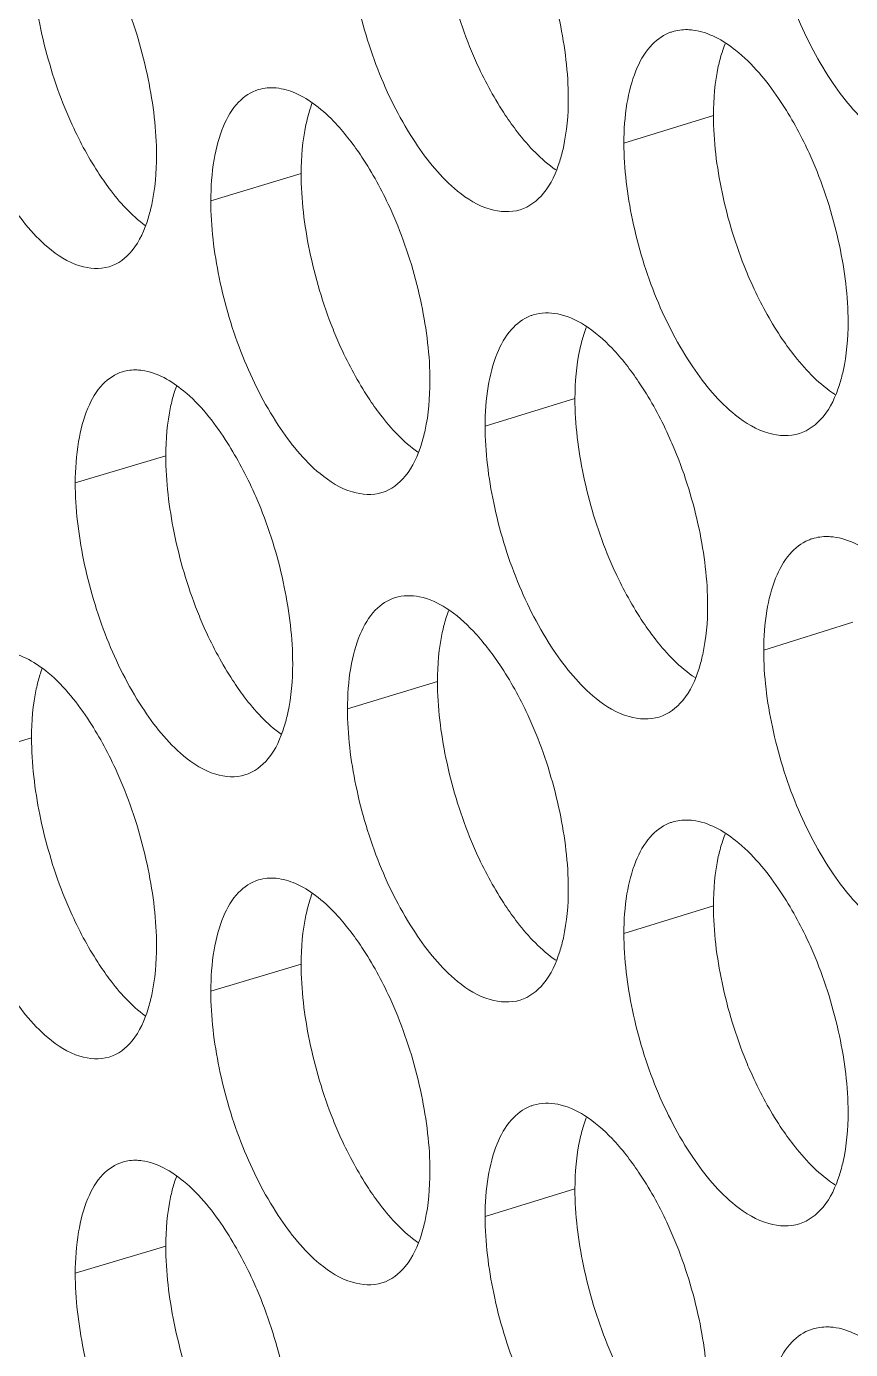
# Model space of a CAD drawing. Header units: millimetres. Extents: x 1177 to 4147, y 93 to 2194.
# Drawn here: x 2496.97 to 2505.18, y 772.97 to 786.15 of the extents above; entities that cross this region are included whole.
import ezdxf

# ---------------------------------------------------------------- set-up
doc = ezdxf.new("R2010")
doc.units = ezdxf.units.MM
doc.header["$LTSCALE"] = 0.1
doc.layers.get('0').update_dxf_attribs({"lineweight": 13})
doc.layers.add('标注', color=251, linetype='Continuous', lineweight=9)

# ---------------------------------------------------------------- blocks, each defined once
blk = doc.blocks.new('02')
at = {"layer": '标注'}
for p, q in [((4346.007, 713.079), (4344.733, 712.683)), ((4346.007, 713.079), (4344.733, 712.683)), ((4340.139, 712.249), (4338.854, 711.862)), ((4344.036, 709.048), (4342.758, 708.655)), ((4338.214, 708.232), (4336.925, 707.848)), ((4347.992, 705.865), (4346.722, 705.466)), ((4342.08, 705.021), (4340.799, 704.631)), ((4336.303, 704.219), (4335.011, 703.838)), ((4346.007, 701.829), (4344.733, 701.433)), ((4340.139, 700.999), (4338.854, 700.612)), ((4344.036, 697.798), (4342.758, 697.405)), ((4338.214, 696.982), (4336.925, 696.598)), ((4338.214, 696.982), (4336.925, 696.598))]:
    blk.add_line(p, q, dxfattribs=at)
for centre, radius, start, end in [((4345.609, 713.665), 0.633, 107.3212, 111.9576), ((4345.609, 713.665), 0.633, 107.3212, 111.9576), ((4347.904, 713.414), 1.862, 158.5276, 162.4554), ((4347.904, 713.414), 1.862, 158.5276, 162.4554), ((4342.076, 712.581), 1.903, 159.5485, 162.781), ((4343.627, 709.644), 0.623, 107.151, 111.3587), ((4345.946, 709.382), 1.875, 158.8656, 162.563), ((4340.165, 708.562), 1.918, 159.8933, 162.8914), ((4347.607, 706.441), 0.642, 107.4921, 112.5473), ((4344.003, 705.354), 1.889, 159.2059, 162.6715), ((4338.27, 704.548), 1.933, 160.2403, 163.0029), ((4345.609, 702.415), 0.633, 107.3212, 111.9576), ((4347.904, 702.164), 1.862, 158.5276, 162.4554), ((4342.076, 701.331), 1.903, 159.5485, 162.781), ((4343.627, 698.394), 0.623, 107.151, 111.3587), ((4345.946, 698.132), 1.875, 158.8656, 162.563), ((4340.165, 697.312), 1.918, 159.8933, 162.8914), ((4340.165, 697.312), 1.918, 159.8933, 162.8914), ((4347.607, 695.191), 0.642, 107.4921, 112.5473)]:
    blk.add_arc(centre, radius, start, end, dxfattribs=at)
for points, knots in [([(4346.722, 716.716), (4346.722, 716.349), (4346.819, 715.593), (4347.149, 714.513), (4347.646, 713.566), (4348.084, 713.037), (4348.324, 712.847)], [0, 0, 0, 0, 0.256026, 0.528509, 0.78559, 1, 1, 1, 1]), ([(4342.08, 716.271), (4342.08, 715.905), (4342.174, 715.148), (4342.391, 714.42), (4342.537, 714.059)], [0, 0, 0, 0, 0.484648, 1, 1, 1, 1]), ([(4342.08, 716.271), (4342.08, 715.905), (4342.174, 715.148), (4342.391, 714.42), (4342.537, 714.059)], [0, 0, 0, 0, 0.484648, 1, 1, 1, 1]), ([(4340.799, 715.881), (4340.799, 715.515), (4340.893, 714.758), (4341.216, 713.677), (4341.7, 712.727), (4342.129, 712.194), (4342.365, 712.002)], [0, 0, 0, 0, 0.256604, 0.529576, 0.786585, 1, 1, 1, 1]), ([(4340.799, 715.881), (4340.799, 715.515), (4340.893, 714.758), (4341.216, 713.677), (4341.7, 712.727), (4342.129, 712.194), (4342.365, 712.002)], [0, 0, 0, 0, 0.256604, 0.529576, 0.786585, 1, 1, 1, 1]), ([(4336.303, 715.469), (4336.303, 715.102), (4336.395, 714.346), (4336.607, 713.616), (4336.75, 713.253)], [0, 0, 0, 0, 0.484764, 1, 1, 1, 1]), ([(4343.941, 713.321), (4343.941, 713.687), (4343.845, 714.443), (4343.626, 715.171), (4343.479, 715.531)], [0, 0, 0, 0, 0.484476, 1, 1, 1, 1]), ([(4343.941, 713.321), (4343.941, 713.687), (4343.845, 714.443), (4343.626, 715.171), (4343.479, 715.531)], [0, 0, 0, 0, 0.484476, 1, 1, 1, 1]), ([(4335.011, 715.088), (4335.011, 714.722), (4335.103, 713.967), (4335.417, 712.885), (4335.888, 711.934), (4336.305, 711.397), (4336.536, 711.201)], [0, 0, 0, 0, 0.257025, 0.530351, 0.787311, 1, 1, 1, 1]), ([(4338.081, 712.506), (4338.081, 712.872), (4337.987, 713.628), (4337.773, 714.357), (4337.629, 714.72)], [0, 0, 0, 0, 0.484593, 1, 1, 1, 1]), ([(4345.373, 714.252), (4345.27, 714.21), (4345.069, 714.054), (4344.876, 713.691), (4344.756, 713.222), (4344.733, 712.871), (4344.733, 712.683)], [0, 0, 0, 0, 0.187225, 0.410841, 0.682034, 1, 1, 1, 1]), ([(4345.373, 714.252), (4345.27, 714.21), (4345.069, 714.054), (4344.876, 713.691), (4344.756, 713.222), (4344.733, 712.871), (4344.733, 712.683)], [0, 0, 0, 0, 0.187225, 0.410841, 0.682034, 1, 1, 1, 1]), ([(4345.714, 714.293), (4345.689, 714.296), (4345.59, 714.304), (4345.49, 714.291), (4345.421, 714.269)], [0, 0, 0, 0, 0.259055, 1, 1, 1, 1]), ([(4345.714, 714.293), (4345.689, 714.296), (4345.59, 714.304), (4345.49, 714.291), (4345.421, 714.269)], [0, 0, 0, 0, 0.259055, 1, 1, 1, 1]), ([(4346.933, 713.32), (4346.761, 713.573), (4346.426, 713.989), (4345.936, 714.265), (4345.714, 714.293)], [0, 0, 0, 0, 0.577332, 1, 1, 1, 1]), ([(4346.933, 713.32), (4346.761, 713.573), (4346.426, 713.989), (4345.936, 714.265), (4345.714, 714.293)], [0, 0, 0, 0, 0.577332, 1, 1, 1, 1]), ([(4342.537, 714.059), (4342.573, 713.97), (4342.718, 713.633), (4342.895, 713.309), (4343.045, 713.082)], [0, 0, 0, 0, 0.260496, 1, 1, 1, 1]), ([(4342.537, 714.059), (4342.573, 713.97), (4342.718, 713.633), (4342.895, 713.309), (4343.045, 713.082)], [0, 0, 0, 0, 0.260496, 1, 1, 1, 1]), ([(4346.129, 713.975), (4346.108, 713.91), (4346.031, 713.617), (4346.007, 713.313), (4346.007, 713.079)], [0, 0, 0, 0, 0.225897, 1, 1, 1, 1]), ([(4346.129, 713.975), (4346.108, 713.91), (4346.031, 713.617), (4346.007, 713.313), (4346.007, 713.079)], [0, 0, 0, 0, 0.225897, 1, 1, 1, 1]), ([(4339.532, 713.445), (4339.425, 713.413), (4339.21, 713.268), (4339.005, 712.903), (4338.879, 712.421), (4338.854, 712.058), (4338.854, 711.862)], [0, 0, 0, 0, 0.183968, 0.404776, 0.677031, 1, 1, 1, 1]), ([(4341.005, 712.484), (4340.894, 712.652), (4340.692, 712.918), (4340.368, 713.223), (4340.08, 713.401), (4339.797, 713.484), (4339.613, 713.47), (4339.532, 713.445)], [0, 0, 0, 0, 0.324474, 0.533713, 0.711862, 0.863947, 1, 1, 1, 1]), ([(4336.75, 713.253), (4336.785, 713.164), (4336.926, 712.826), (4337.099, 712.501), (4337.246, 712.274)], [0, 0, 0, 0, 0.260758, 1, 1, 1, 1]), ([(4343.819, 712.426), (4343.84, 712.491), (4343.916, 712.783), (4343.941, 713.087), (4343.941, 713.321)], [0, 0, 0, 0, 0.225833, 1, 1, 1, 1]), ([(4343.819, 712.426), (4343.84, 712.491), (4343.916, 712.783), (4343.941, 713.087), (4343.941, 713.321)], [0, 0, 0, 0, 0.225833, 1, 1, 1, 1]), ([(4347.454, 712.346), (4347.417, 712.434), (4347.268, 712.771), (4347.087, 713.095), (4346.933, 713.32)], [0, 0, 0, 0, 0.260211, 1, 1, 1, 1]), ([(4347.454, 712.346), (4347.417, 712.434), (4347.268, 712.771), (4347.087, 713.095), (4346.933, 713.32)], [0, 0, 0, 0, 0.260211, 1, 1, 1, 1]), ([(4340.259, 713.144), (4340.239, 713.079), (4340.164, 712.787), (4340.139, 712.483), (4340.139, 712.249)], [0, 0, 0, 0, 0.225492, 1, 1, 1, 1]), ([(4343.045, 713.082), (4343.1, 713), (4343.306, 712.711), (4343.555, 712.446), (4343.766, 712.302)], [0, 0, 0, 0, 0.280375, 1, 1, 1, 1]), ([(4343.045, 713.082), (4343.1, 713), (4343.306, 712.711), (4343.555, 712.446), (4343.766, 712.302)], [0, 0, 0, 0, 0.280375, 1, 1, 1, 1]), ([(4346.007, 713.079), (4346.007, 712.712), (4346.102, 711.956), (4346.323, 711.229), (4346.471, 710.868)], [0, 0, 0, 0, 0.484571, 1, 1, 1, 1]), ([(4346.007, 713.079), (4346.007, 712.712), (4346.102, 711.956), (4346.323, 711.229), (4346.471, 710.868)], [0, 0, 0, 0, 0.484571, 1, 1, 1, 1]), ([(4344.733, 712.683), (4344.733, 712.317), (4344.829, 711.56), (4345.156, 710.479), (4345.649, 709.532), (4346.084, 709.002), (4346.323, 708.811)], [0, 0, 0, 0, 0.256219, 0.528865, 0.785923, 1, 1, 1, 1]), ([(4344.733, 712.683), (4344.733, 712.317), (4344.829, 711.56), (4345.156, 710.479), (4345.649, 709.532), (4346.084, 709.002), (4346.323, 708.811)], [0, 0, 0, 0, 0.256219, 0.528865, 0.785923, 1, 1, 1, 1]), ([(4337.962, 711.612), (4337.982, 711.677), (4338.056, 711.969), (4338.081, 712.273), (4338.081, 712.506)], [0, 0, 0, 0, 0.225428, 1, 1, 1, 1]), ([(4341.514, 711.506), (4341.478, 711.595), (4341.332, 711.933), (4341.155, 712.257), (4341.005, 712.484)], [0, 0, 0, 0, 0.260475, 1, 1, 1, 1]), ([(4337.246, 712.274), (4337.297, 712.194), (4337.491, 711.915), (4337.721, 711.657), (4337.919, 711.511)], [0, 0, 0, 0, 0.279282, 1, 1, 1, 1]), ([(4343.255, 711.735), (4343.385, 711.775), (4343.644, 711.975), (4343.768, 712.264), (4343.819, 712.426)], [0, 0, 0, 0, 0.443684, 1, 1, 1, 1]), ([(4343.255, 711.735), (4343.385, 711.775), (4343.644, 711.975), (4343.768, 712.264), (4343.819, 712.426)], [0, 0, 0, 0, 0.443684, 1, 1, 1, 1]), ([(4347.923, 710.138), (4347.923, 710.504), (4347.825, 711.259), (4347.603, 711.986), (4347.454, 712.346)], [0, 0, 0, 0, 0.484398, 1, 1, 1, 1]), ([(4347.923, 710.138), (4347.923, 710.504), (4347.825, 711.259), (4347.603, 711.986), (4347.454, 712.346)], [0, 0, 0, 0, 0.484398, 1, 1, 1, 1]), ([(4340.139, 712.249), (4340.139, 711.883), (4340.233, 711.126), (4340.448, 710.397), (4340.593, 710.036)], [0, 0, 0, 0, 0.484687, 1, 1, 1, 1]), ([(4342.365, 712.002), (4342.502, 711.89), (4342.779, 711.714), (4343.119, 711.694), (4343.255, 711.735)], [0, 0, 0, 0, 0.555929, 1, 1, 1, 1]), ([(4342.365, 712.002), (4342.502, 711.89), (4342.779, 711.714), (4343.119, 711.694), (4343.255, 711.735)], [0, 0, 0, 0, 0.555929, 1, 1, 1, 1]), ([(4338.854, 711.862), (4338.854, 711.496), (4338.948, 710.739), (4339.268, 709.657), (4339.749, 708.707), (4340.174, 708.172), (4340.408, 707.979)], [0, 0, 0, 0, 0.256797, 0.52993, 0.786916, 1, 1, 1, 1]), ([(4337.405, 710.924), (4337.534, 710.962), (4337.791, 711.162), (4337.911, 711.449), (4337.962, 711.612)], [0, 0, 0, 0, 0.440715, 1, 1, 1, 1]), ([(4341.972, 709.295), (4341.972, 709.661), (4341.877, 710.417), (4341.66, 711.145), (4341.514, 711.506)], [0, 0, 0, 0, 0.484515, 1, 1, 1, 1]), ([(4336.536, 711.201), (4336.67, 711.088), (4336.938, 710.91), (4337.272, 710.884), (4337.405, 710.924)], [0, 0, 0, 0, 0.558251, 1, 1, 1, 1]), ([(4346.471, 710.868), (4346.507, 710.78), (4346.655, 710.443), (4346.834, 710.12), (4346.987, 709.895)], [0, 0, 0, 0, 0.26032, 1, 1, 1, 1]), ([(4346.471, 710.868), (4346.507, 710.78), (4346.655, 710.443), (4346.834, 710.12), (4346.987, 709.895)], [0, 0, 0, 0, 0.26032, 1, 1, 1, 1]), ([(4343.4, 710.225), (4343.297, 710.185), (4343.095, 710.029), (4342.901, 709.667), (4342.782, 709.196), (4342.758, 708.844), (4342.758, 708.655)], [0, 0, 0, 0, 0.186349, 0.409523, 0.681034, 1, 1, 1, 1]), ([(4344.942, 709.287), (4344.829, 709.455), (4344.599, 709.752), (4344.213, 710.093), (4343.82, 710.276), (4343.554, 710.274), (4343.443, 710.24)], [0, 0, 0, 0, 0.323685, 0.595295, 0.814917, 1, 1, 1, 1]), ([(4340.593, 710.036), (4340.628, 709.947), (4340.773, 709.609), (4340.948, 709.285), (4341.097, 709.058)], [0, 0, 0, 0, 0.260583, 1, 1, 1, 1]), ([(4347.799, 709.242), (4347.82, 709.307), (4347.897, 709.599), (4347.923, 709.904), (4347.923, 710.138)], [0, 0, 0, 0, 0.226105, 1, 1, 1, 1]), ([(4347.799, 709.242), (4347.82, 709.307), (4347.897, 709.599), (4347.923, 709.904), (4347.923, 710.138)], [0, 0, 0, 0, 0.226105, 1, 1, 1, 1]), ([(4344.157, 709.943), (4344.137, 709.878), (4344.06, 709.586), (4344.036, 709.281), (4344.036, 709.048)], [0, 0, 0, 0, 0.225761, 1, 1, 1, 1]), ([(4346.987, 709.895), (4347.044, 709.81), (4347.259, 709.515), (4347.519, 709.246), (4347.74, 709.104)], [0, 0, 0, 0, 0.281036, 1, 1, 1, 1]), ([(4346.987, 709.895), (4347.044, 709.81), (4347.259, 709.515), (4347.519, 709.246), (4347.74, 709.104)], [0, 0, 0, 0, 0.281036, 1, 1, 1, 1]), ([(4337.876, 709.449), (4337.853, 709.452), (4337.76, 709.46), (4337.665, 709.45), (4337.599, 709.43)], [0, 0, 0, 0, 0.259249, 1, 1, 1, 1]), ([(4339.059, 708.465), (4338.893, 708.718), (4338.571, 709.135), (4338.094, 709.419), (4337.876, 709.449)], [0, 0, 0, 0, 0.580424, 1, 1, 1, 1]), ([(4337.599, 709.43), (4337.493, 709.398), (4337.279, 709.254), (4337.075, 708.889), (4336.95, 708.407), (4336.925, 708.044), (4336.925, 707.848)], [0, 0, 0, 0, 0.183153, 0.403682, 0.676253, 1, 1, 1, 1]), ([(4341.851, 708.4), (4341.872, 708.465), (4341.948, 708.757), (4341.972, 709.061), (4341.972, 709.295)], [0, 0, 0, 0, 0.225697, 1, 1, 1, 1]), ([(4345.459, 708.311), (4345.422, 708.4), (4345.274, 708.737), (4345.095, 709.061), (4344.942, 709.287)], [0, 0, 0, 0, 0.260299, 1, 1, 1, 1]), ([(4338.332, 709.127), (4338.312, 709.062), (4338.238, 708.769), (4338.214, 708.465), (4338.214, 708.232)], [0, 0, 0, 0, 0.225358, 1, 1, 1, 1]), ([(4341.097, 709.058), (4341.151, 708.976), (4341.353, 708.691), (4341.595, 708.428), (4341.802, 708.284)], [0, 0, 0, 0, 0.280024, 1, 1, 1, 1]), ([(4347.23, 708.55), (4347.361, 708.591), (4347.621, 708.791), (4347.747, 709.08), (4347.799, 709.242)], [0, 0, 0, 0, 0.445594, 1, 1, 1, 1]), ([(4347.23, 708.55), (4347.361, 708.591), (4347.621, 708.791), (4347.747, 709.08), (4347.799, 709.242)], [0, 0, 0, 0, 0.445594, 1, 1, 1, 1]), ([(4344.036, 709.048), (4344.036, 708.681), (4344.131, 707.925), (4344.35, 707.197), (4344.496, 706.836)], [0, 0, 0, 0, 0.48461, 1, 1, 1, 1]), ([(4346.323, 708.811), (4346.463, 708.699), (4346.747, 708.524), (4347.092, 708.506), (4347.23, 708.55)], [0, 0, 0, 0, 0.554701, 1, 1, 1, 1]), ([(4346.323, 708.811), (4346.463, 708.699), (4346.747, 708.524), (4347.092, 708.506), (4347.23, 708.55)], [0, 0, 0, 0, 0.554701, 1, 1, 1, 1]), ([(4342.758, 708.655), (4342.758, 708.288), (4342.853, 707.532), (4343.179, 706.451), (4343.667, 705.502), (4344.099, 704.971), (4344.336, 704.779)], [0, 0, 0, 0, 0.256412, 0.529221, 0.786254, 1, 1, 1, 1]), ([(4339.564, 707.486), (4339.528, 707.575), (4339.384, 707.912), (4339.208, 708.237), (4339.059, 708.465)], [0, 0, 0, 0, 0.260562, 1, 1, 1, 1]), ([(4341.29, 707.71), (4341.419, 707.75), (4341.678, 707.95), (4341.8, 708.238), (4341.851, 708.4)], [0, 0, 0, 0, 0.442709, 1, 1, 1, 1]), ([(4345.924, 706.102), (4345.924, 706.468), (4345.828, 707.224), (4345.607, 707.951), (4345.459, 708.311)], [0, 0, 0, 0, 0.484437, 1, 1, 1, 1]), ([(4338.214, 708.232), (4338.214, 707.865), (4338.307, 707.109), (4338.52, 706.379), (4338.664, 706.017)], [0, 0, 0, 0, 0.484725, 1, 1, 1, 1]), ([(4340.408, 707.979), (4340.545, 707.867), (4340.818, 707.691), (4341.155, 707.669), (4341.29, 707.71)], [0, 0, 0, 0, 0.55656, 1, 1, 1, 1]), ([(4336.925, 707.848), (4336.925, 707.481), (4337.018, 706.725), (4337.335, 705.642), (4337.812, 704.691), (4338.234, 704.155), (4338.467, 703.961)], [0, 0, 0, 0, 0.256988, 0.530284, 0.787246, 1, 1, 1, 1]), ([(4340.019, 705.273), (4340.019, 705.639), (4339.925, 706.395), (4339.709, 707.124), (4339.564, 707.486)], [0, 0, 0, 0, 0.484554, 1, 1, 1, 1]), ([(4347.36, 707.034), (4347.258, 706.991), (4347.058, 706.833), (4346.865, 706.471), (4346.746, 706.002), (4346.722, 705.653), (4346.722, 705.466)], [0, 0, 0, 0, 0.188092, 0.412143, 0.683021, 1, 1, 1, 1]), ([(4347.711, 707.078), (4347.685, 707.081), (4347.585, 707.088), (4347.484, 707.075), (4347.414, 707.053)], [0, 0, 0, 0, 0.259011, 1, 1, 1, 1]), ([(4348.939, 706.108), (4348.766, 706.361), (4348.428, 706.777), (4347.935, 707.051), (4347.711, 707.078)], [0, 0, 0, 0, 0.576575, 1, 1, 1, 1]), ([(4344.496, 706.836), (4344.532, 706.748), (4344.679, 706.411), (4344.857, 706.087), (4345.008, 705.861)], [0, 0, 0, 0, 0.260408, 1, 1, 1, 1]), ([(4342.966, 705.258), (4342.854, 705.426), (4342.627, 705.723), (4342.244, 706.065), (4341.855, 706.25), (4341.59, 706.249), (4341.48, 706.215)], [0, 0, 0, 0, 0.324351, 0.596195, 0.815556, 1, 1, 1, 1]), ([(4341.48, 706.215), (4341.372, 706.183), (4341.157, 706.038), (4340.95, 705.672), (4340.824, 705.189), (4340.799, 704.827), (4340.799, 704.631)], [0, 0, 0, 0, 0.184776, 0.405862, 0.677804, 1, 1, 1, 1]), ([(4345.802, 705.207), (4345.822, 705.272), (4345.899, 705.564), (4345.924, 705.868), (4345.924, 706.102)], [0, 0, 0, 0, 0.225969, 1, 1, 1, 1]), ([(4338.664, 706.017), (4338.699, 705.928), (4338.842, 705.591), (4339.016, 705.266), (4339.164, 705.039)], [0, 0, 0, 0, 0.260671, 1, 1, 1, 1]), ([(4342.2, 705.917), (4342.18, 705.852), (4342.104, 705.559), (4342.08, 705.255), (4342.08, 705.021)], [0, 0, 0, 0, 0.225626, 1, 1, 1, 1]), ([(4345.008, 705.861), (4345.065, 705.777), (4345.275, 705.486), (4345.529, 705.218), (4345.746, 705.076)], [0, 0, 0, 0, 0.280712, 1, 1, 1, 1]), ([(4337.128, 704.45), (4336.963, 704.704), (4336.645, 705.12), (4336.171, 705.406), (4335.955, 705.437)], [0, 0, 0, 0, 0.581214, 1, 1, 1, 1]), ([(4346.722, 705.466), (4346.722, 705.099), (4346.819, 704.343), (4347.149, 703.263), (4347.646, 702.316), (4348.084, 701.787), (4348.324, 701.597)], [0, 0, 0, 0, 0.256026, 0.528509, 0.78559, 1, 1, 1, 1]), ([(4336.421, 705.114), (4336.401, 705.049), (4336.327, 704.756), (4336.303, 704.452), (4336.303, 704.219)], [0, 0, 0, 0, 0.225225, 1, 1, 1, 1]), ([(4339.899, 704.379), (4339.919, 704.444), (4339.995, 704.736), (4340.019, 705.04), (4340.019, 705.273)], [0, 0, 0, 0, 0.225563, 1, 1, 1, 1]), ([(4343.479, 704.281), (4343.443, 704.37), (4343.296, 704.708), (4343.118, 705.032), (4342.966, 705.258)], [0, 0, 0, 0, 0.260387, 1, 1, 1, 1]), ([(4345.235, 704.515), (4345.365, 704.556), (4345.625, 704.756), (4345.75, 705.044), (4345.802, 705.207)], [0, 0, 0, 0, 0.444646, 1, 1, 1, 1]), ([(4339.164, 705.039), (4339.217, 704.958), (4339.414, 704.676), (4339.651, 704.415), (4339.853, 704.27)], [0, 0, 0, 0, 0.279659, 1, 1, 1, 1]), ([(4342.08, 705.021), (4342.08, 704.655), (4342.174, 703.898), (4342.391, 703.17), (4342.537, 702.809)], [0, 0, 0, 0, 0.484648, 1, 1, 1, 1]), ([(4344.336, 704.779), (4344.475, 704.667), (4344.755, 704.492), (4345.098, 704.473), (4345.235, 704.515)], [0, 0, 0, 0, 0.555309, 1, 1, 1, 1]), ([(4340.799, 704.631), (4340.799, 704.265), (4340.893, 703.508), (4341.216, 702.427), (4341.7, 701.477), (4342.129, 700.944), (4342.365, 700.752)], [0, 0, 0, 0, 0.256604, 0.529576, 0.786585, 1, 1, 1, 1]), ([(4337.629, 703.47), (4337.594, 703.559), (4337.45, 703.897), (4337.276, 704.222), (4337.128, 704.45)], [0, 0, 0, 0, 0.26065, 1, 1, 1, 1]), ([(4339.34, 703.69), (4339.469, 703.729), (4339.727, 703.929), (4339.848, 704.216), (4339.899, 704.379)], [0, 0, 0, 0, 0.441719, 1, 1, 1, 1]), ([(4336.303, 704.219), (4336.303, 703.852), (4336.395, 703.096), (4336.607, 702.366), (4336.75, 702.003)], [0, 0, 0, 0, 0.484764, 1, 1, 1, 1]), ([(4343.941, 702.071), (4343.941, 702.437), (4343.845, 703.193), (4343.626, 703.921), (4343.479, 704.281)], [0, 0, 0, 0, 0.484476, 1, 1, 1, 1]), ([(4335.011, 703.838), (4335.011, 703.472), (4335.103, 702.717), (4335.417, 701.635), (4335.888, 700.684), (4336.305, 700.147), (4336.536, 699.951)], [0, 0, 0, 0, 0.257025, 0.530351, 0.787311, 1, 1, 1, 1]), ([(4338.467, 703.961), (4338.602, 703.849), (4338.872, 703.673), (4339.207, 703.649), (4339.34, 703.69)], [0, 0, 0, 0, 0.557203, 1, 1, 1, 1]), ([(4338.081, 701.256), (4338.081, 701.622), (4337.987, 702.378), (4337.773, 703.107), (4337.629, 703.47)], [0, 0, 0, 0, 0.484593, 1, 1, 1, 1]), ([(4345.714, 703.043), (4345.689, 703.046), (4345.59, 703.054), (4345.49, 703.041), (4345.421, 703.019)], [0, 0, 0, 0, 0.259055, 1, 1, 1, 1]), ([(4346.933, 702.07), (4346.761, 702.323), (4346.426, 702.739), (4345.936, 703.015), (4345.714, 703.043)], [0, 0, 0, 0, 0.577332, 1, 1, 1, 1]), ([(4345.373, 703.002), (4345.27, 702.96), (4345.069, 702.804), (4344.876, 702.441), (4344.756, 701.972), (4344.733, 701.621), (4344.733, 701.433)], [0, 0, 0, 0, 0.187225, 0.410841, 0.682034, 1, 1, 1, 1]), ([(4342.537, 702.809), (4342.573, 702.72), (4342.718, 702.383), (4342.895, 702.059), (4343.045, 701.832)], [0, 0, 0, 0, 0.260496, 1, 1, 1, 1]), ([(4346.129, 702.725), (4346.108, 702.66), (4346.031, 702.367), (4346.007, 702.063), (4346.007, 701.829)], [0, 0, 0, 0, 0.225897, 1, 1, 1, 1]), ([(4339.532, 702.195), (4339.425, 702.163), (4339.21, 702.018), (4339.005, 701.653), (4338.879, 701.171), (4338.854, 700.808), (4338.854, 700.612)], [0, 0, 0, 0, 0.183968, 0.404776, 0.677031, 1, 1, 1, 1]), ([(4341.005, 701.234), (4340.894, 701.402), (4340.692, 701.668), (4340.368, 701.973), (4340.08, 702.151), (4339.797, 702.234), (4339.613, 702.22), (4339.532, 702.195)], [0, 0, 0, 0, 0.324474, 0.533713, 0.711862, 0.863947, 1, 1, 1, 1]), ([(4336.75, 702.003), (4336.785, 701.914), (4336.926, 701.576), (4337.099, 701.251), (4337.246, 701.024)], [0, 0, 0, 0, 0.260758, 1, 1, 1, 1]), ([(4343.819, 701.176), (4343.84, 701.241), (4343.916, 701.533), (4343.941, 701.837), (4343.941, 702.071)], [0, 0, 0, 0, 0.225833, 1, 1, 1, 1]), ([(4347.454, 701.096), (4347.417, 701.184), (4347.268, 701.521), (4347.087, 701.845), (4346.933, 702.07)], [0, 0, 0, 0, 0.260211, 1, 1, 1, 1]), ([(4340.259, 701.894), (4340.239, 701.829), (4340.164, 701.537), (4340.139, 701.233), (4340.139, 700.999)], [0, 0, 0, 0, 0.225492, 1, 1, 1, 1]), ([(4343.045, 701.832), (4343.1, 701.75), (4343.306, 701.461), (4343.555, 701.196), (4343.766, 701.052)], [0, 0, 0, 0, 0.280375, 1, 1, 1, 1]), ([(4346.007, 701.829), (4346.007, 701.462), (4346.102, 700.706), (4346.323, 699.979), (4346.471, 699.618)], [0, 0, 0, 0, 0.484571, 1, 1, 1, 1]), ([(4344.733, 701.433), (4344.733, 701.067), (4344.829, 700.31), (4345.156, 699.229), (4345.649, 698.282), (4346.084, 697.752), (4346.323, 697.561)], [0, 0, 0, 0, 0.256219, 0.528865, 0.785923, 1, 1, 1, 1]), ([(4337.962, 700.362), (4337.982, 700.427), (4338.056, 700.719), (4338.081, 701.023), (4338.081, 701.256)], [0, 0, 0, 0, 0.225428, 1, 1, 1, 1]), ([(4341.514, 700.256), (4341.478, 700.345), (4341.332, 700.683), (4341.155, 701.007), (4341.005, 701.234)], [0, 0, 0, 0, 0.260475, 1, 1, 1, 1]), ([(4343.255, 700.485), (4343.385, 700.525), (4343.644, 700.725), (4343.768, 701.014), (4343.819, 701.176)], [0, 0, 0, 0, 0.443684, 1, 1, 1, 1]), ([(4337.246, 701.024), (4337.297, 700.944), (4337.491, 700.665), (4337.721, 700.407), (4337.919, 700.261)], [0, 0, 0, 0, 0.279282, 1, 1, 1, 1]), ([(4340.139, 700.999), (4340.139, 700.633), (4340.233, 699.876), (4340.448, 699.147), (4340.593, 698.786)], [0, 0, 0, 0, 0.484687, 1, 1, 1, 1]), ([(4347.923, 698.888), (4347.923, 699.254), (4347.825, 700.009), (4347.603, 700.736), (4347.454, 701.096)], [0, 0, 0, 0, 0.484398, 1, 1, 1, 1]), ([(4338.854, 700.612), (4338.854, 700.246), (4338.948, 699.489), (4339.268, 698.407), (4339.749, 697.457), (4340.174, 696.922), (4340.408, 696.729)], [0, 0, 0, 0, 0.256797, 0.52993, 0.786916, 1, 1, 1, 1]), ([(4342.365, 700.752), (4342.502, 700.64), (4342.779, 700.464), (4343.119, 700.444), (4343.255, 700.485)], [0, 0, 0, 0, 0.555929, 1, 1, 1, 1]), ([(4337.405, 699.674), (4337.534, 699.712), (4337.791, 699.912), (4337.911, 700.199), (4337.962, 700.362)], [0, 0, 0, 0, 0.440715, 1, 1, 1, 1]), ([(4341.972, 698.045), (4341.972, 698.411), (4341.877, 699.167), (4341.66, 699.895), (4341.514, 700.256)], [0, 0, 0, 0, 0.484515, 1, 1, 1, 1]), ([(4336.536, 699.951), (4336.67, 699.838), (4336.938, 699.66), (4337.272, 699.634), (4337.405, 699.674)], [0, 0, 0, 0, 0.558251, 1, 1, 1, 1]), ([(4346.471, 699.618), (4346.507, 699.53), (4346.655, 699.193), (4346.834, 698.87), (4346.987, 698.645)], [0, 0, 0, 0, 0.26032, 1, 1, 1, 1]), ([(4343.4, 698.975), (4343.297, 698.935), (4343.095, 698.779), (4342.901, 698.417), (4342.782, 697.946), (4342.758, 697.594), (4342.758, 697.405)], [0, 0, 0, 0, 0.186349, 0.409523, 0.681034, 1, 1, 1, 1]), ([(4344.942, 698.037), (4344.829, 698.205), (4344.599, 698.502), (4344.213, 698.843), (4343.82, 699.026), (4343.554, 699.024), (4343.443, 698.99)], [0, 0, 0, 0, 0.323685, 0.595295, 0.814917, 1, 1, 1, 1]), ([(4347.799, 697.992), (4347.82, 698.057), (4347.897, 698.349), (4347.923, 698.654), (4347.923, 698.888)], [0, 0, 0, 0, 0.226105, 1, 1, 1, 1]), ([(4340.593, 698.786), (4340.628, 698.697), (4340.773, 698.359), (4340.948, 698.035), (4341.097, 697.808)], [0, 0, 0, 0, 0.260583, 1, 1, 1, 1]), ([(4344.157, 698.693), (4344.137, 698.628), (4344.06, 698.336), (4344.036, 698.031), (4344.036, 697.798)], [0, 0, 0, 0, 0.225761, 1, 1, 1, 1]), ([(4346.987, 698.645), (4347.044, 698.56), (4347.259, 698.265), (4347.519, 697.996), (4347.74, 697.854)], [0, 0, 0, 0, 0.281036, 1, 1, 1, 1]), ([(4337.599, 698.18), (4337.493, 698.148), (4337.279, 698.004), (4337.075, 697.639), (4336.95, 697.157), (4336.925, 696.794), (4336.925, 696.598)], [0, 0, 0, 0, 0.183153, 0.403682, 0.676253, 1, 1, 1, 1]), ([(4337.599, 698.18), (4337.493, 698.148), (4337.279, 698.004), (4337.075, 697.639), (4336.95, 697.157), (4336.925, 696.794), (4336.925, 696.598)], [0, 0, 0, 0, 0.183153, 0.403682, 0.676253, 1, 1, 1, 1]), ([(4337.876, 698.199), (4337.853, 698.202), (4337.76, 698.21), (4337.665, 698.2), (4337.599, 698.18)], [0, 0, 0, 0, 0.259249, 1, 1, 1, 1]), ([(4337.876, 698.199), (4337.853, 698.202), (4337.76, 698.21), (4337.665, 698.2), (4337.599, 698.18)], [0, 0, 0, 0, 0.259249, 1, 1, 1, 1]), ([(4339.059, 697.215), (4338.893, 697.468), (4338.571, 697.885), (4338.094, 698.169), (4337.876, 698.199)], [0, 0, 0, 0, 0.580424, 1, 1, 1, 1]), ([(4339.059, 697.215), (4338.893, 697.468), (4338.571, 697.885), (4338.094, 698.169), (4337.876, 698.199)], [0, 0, 0, 0, 0.580424, 1, 1, 1, 1]), ([(4341.851, 697.15), (4341.872, 697.215), (4341.948, 697.507), (4341.972, 697.811), (4341.972, 698.045)], [0, 0, 0, 0, 0.225697, 1, 1, 1, 1]), ([(4345.459, 697.061), (4345.422, 697.15), (4345.274, 697.487), (4345.095, 697.811), (4344.942, 698.037)], [0, 0, 0, 0, 0.260299, 1, 1, 1, 1]), ([(4347.23, 697.3), (4347.361, 697.341), (4347.621, 697.541), (4347.747, 697.83), (4347.799, 697.992)], [0, 0, 0, 0, 0.445594, 1, 1, 1, 1]), ([(4338.332, 697.877), (4338.312, 697.812), (4338.238, 697.519), (4338.214, 697.215), (4338.214, 696.982)], [0, 0, 0, 0, 0.225358, 1, 1, 1, 1]), ([(4338.332, 697.877), (4338.312, 697.812), (4338.238, 697.519), (4338.214, 697.215), (4338.214, 696.982)], [0, 0, 0, 0, 0.225358, 1, 1, 1, 1]), ([(4341.097, 697.808), (4341.151, 697.726), (4341.353, 697.441), (4341.595, 697.178), (4341.802, 697.034)], [0, 0, 0, 0, 0.280024, 1, 1, 1, 1]), ([(4344.036, 697.798), (4344.036, 697.431), (4344.131, 696.675), (4344.35, 695.947), (4344.496, 695.586)], [0, 0, 0, 0, 0.48461, 1, 1, 1, 1]), ([(4342.758, 697.405), (4342.758, 697.038), (4342.853, 696.282), (4343.179, 695.201), (4343.667, 694.252), (4344.099, 693.721), (4344.336, 693.529)], [0, 0, 0, 0, 0.256412, 0.529221, 0.786254, 1, 1, 1, 1]), ([(4346.323, 697.561), (4346.463, 697.449), (4346.747, 697.274), (4347.092, 697.256), (4347.23, 697.3)], [0, 0, 0, 0, 0.554701, 1, 1, 1, 1]), ([(4339.564, 696.236), (4339.528, 696.325), (4339.384, 696.662), (4339.208, 696.987), (4339.059, 697.215)], [0, 0, 0, 0, 0.260562, 1, 1, 1, 1]), ([(4339.564, 696.236), (4339.528, 696.325), (4339.384, 696.662), (4339.208, 696.987), (4339.059, 697.215)], [0, 0, 0, 0, 0.260562, 1, 1, 1, 1]), ([(4341.29, 696.46), (4341.419, 696.5), (4341.678, 696.7), (4341.8, 696.988), (4341.851, 697.15)], [0, 0, 0, 0, 0.442709, 1, 1, 1, 1]), ([(4345.924, 694.852), (4345.924, 695.218), (4345.828, 695.974), (4345.607, 696.701), (4345.459, 697.061)], [0, 0, 0, 0, 0.484437, 1, 1, 1, 1]), ([(4338.214, 696.982), (4338.214, 696.615), (4338.307, 695.859), (4338.52, 695.129), (4338.664, 694.767)], [0, 0, 0, 0, 0.484725, 1, 1, 1, 1]), ([(4338.214, 696.982), (4338.214, 696.615), (4338.307, 695.859), (4338.52, 695.129), (4338.664, 694.767)], [0, 0, 0, 0, 0.484725, 1, 1, 1, 1]), ([(4340.408, 696.729), (4340.545, 696.617), (4340.818, 696.441), (4341.155, 696.419), (4341.29, 696.46)], [0, 0, 0, 0, 0.55656, 1, 1, 1, 1]), ([(4336.925, 696.598), (4336.925, 696.231), (4337.018, 695.475), (4337.335, 694.392), (4337.812, 693.441), (4338.234, 692.905), (4338.467, 692.711)], [0, 0, 0, 0, 0.256988, 0.530284, 0.787246, 1, 1, 1, 1]), ([(4336.925, 696.598), (4336.925, 696.231), (4337.018, 695.475), (4337.335, 694.392), (4337.812, 693.441), (4338.234, 692.905), (4338.467, 692.711)], [0, 0, 0, 0, 0.256988, 0.530284, 0.787246, 1, 1, 1, 1]), ([(4340.019, 694.023), (4340.019, 694.389), (4339.925, 695.145), (4339.709, 695.874), (4339.564, 696.236)], [0, 0, 0, 0, 0.484554, 1, 1, 1, 1]), ([(4340.019, 694.023), (4340.019, 694.389), (4339.925, 695.145), (4339.709, 695.874), (4339.564, 696.236)], [0, 0, 0, 0, 0.484554, 1, 1, 1, 1]), ([(4347.36, 695.784), (4347.258, 695.741), (4347.058, 695.583), (4346.865, 695.221), (4346.746, 694.752), (4346.722, 694.403), (4346.722, 694.216)], [0, 0, 0, 0, 0.188092, 0.412143, 0.683021, 1, 1, 1, 1]), ([(4347.711, 695.828), (4347.685, 695.831), (4347.585, 695.838), (4347.484, 695.825), (4347.414, 695.803)], [0, 0, 0, 0, 0.259011, 1, 1, 1, 1]), ([(4348.939, 694.858), (4348.766, 695.111), (4348.428, 695.527), (4347.935, 695.801), (4347.711, 695.828)], [0, 0, 0, 0, 0.576575, 1, 1, 1, 1]), ([(4344.496, 695.586), (4344.532, 695.498), (4344.679, 695.161), (4344.857, 694.837), (4345.008, 694.611)], [0, 0, 0, 0, 0.260408, 1, 1, 1, 1])]:
    blk.add_open_spline(points, degree=3, knots=knots, dxfattribs=at)

msp = doc.modelspace()

# ---------------------------------------------------------------- block references
at = {"xscale": 0.7, "yscale": 0.7, "zscale": 0.7}
msp.add_blockref('02', (-538.391, 286.112), dxfattribs=at)

doc.saveas('drawing.dxf')
